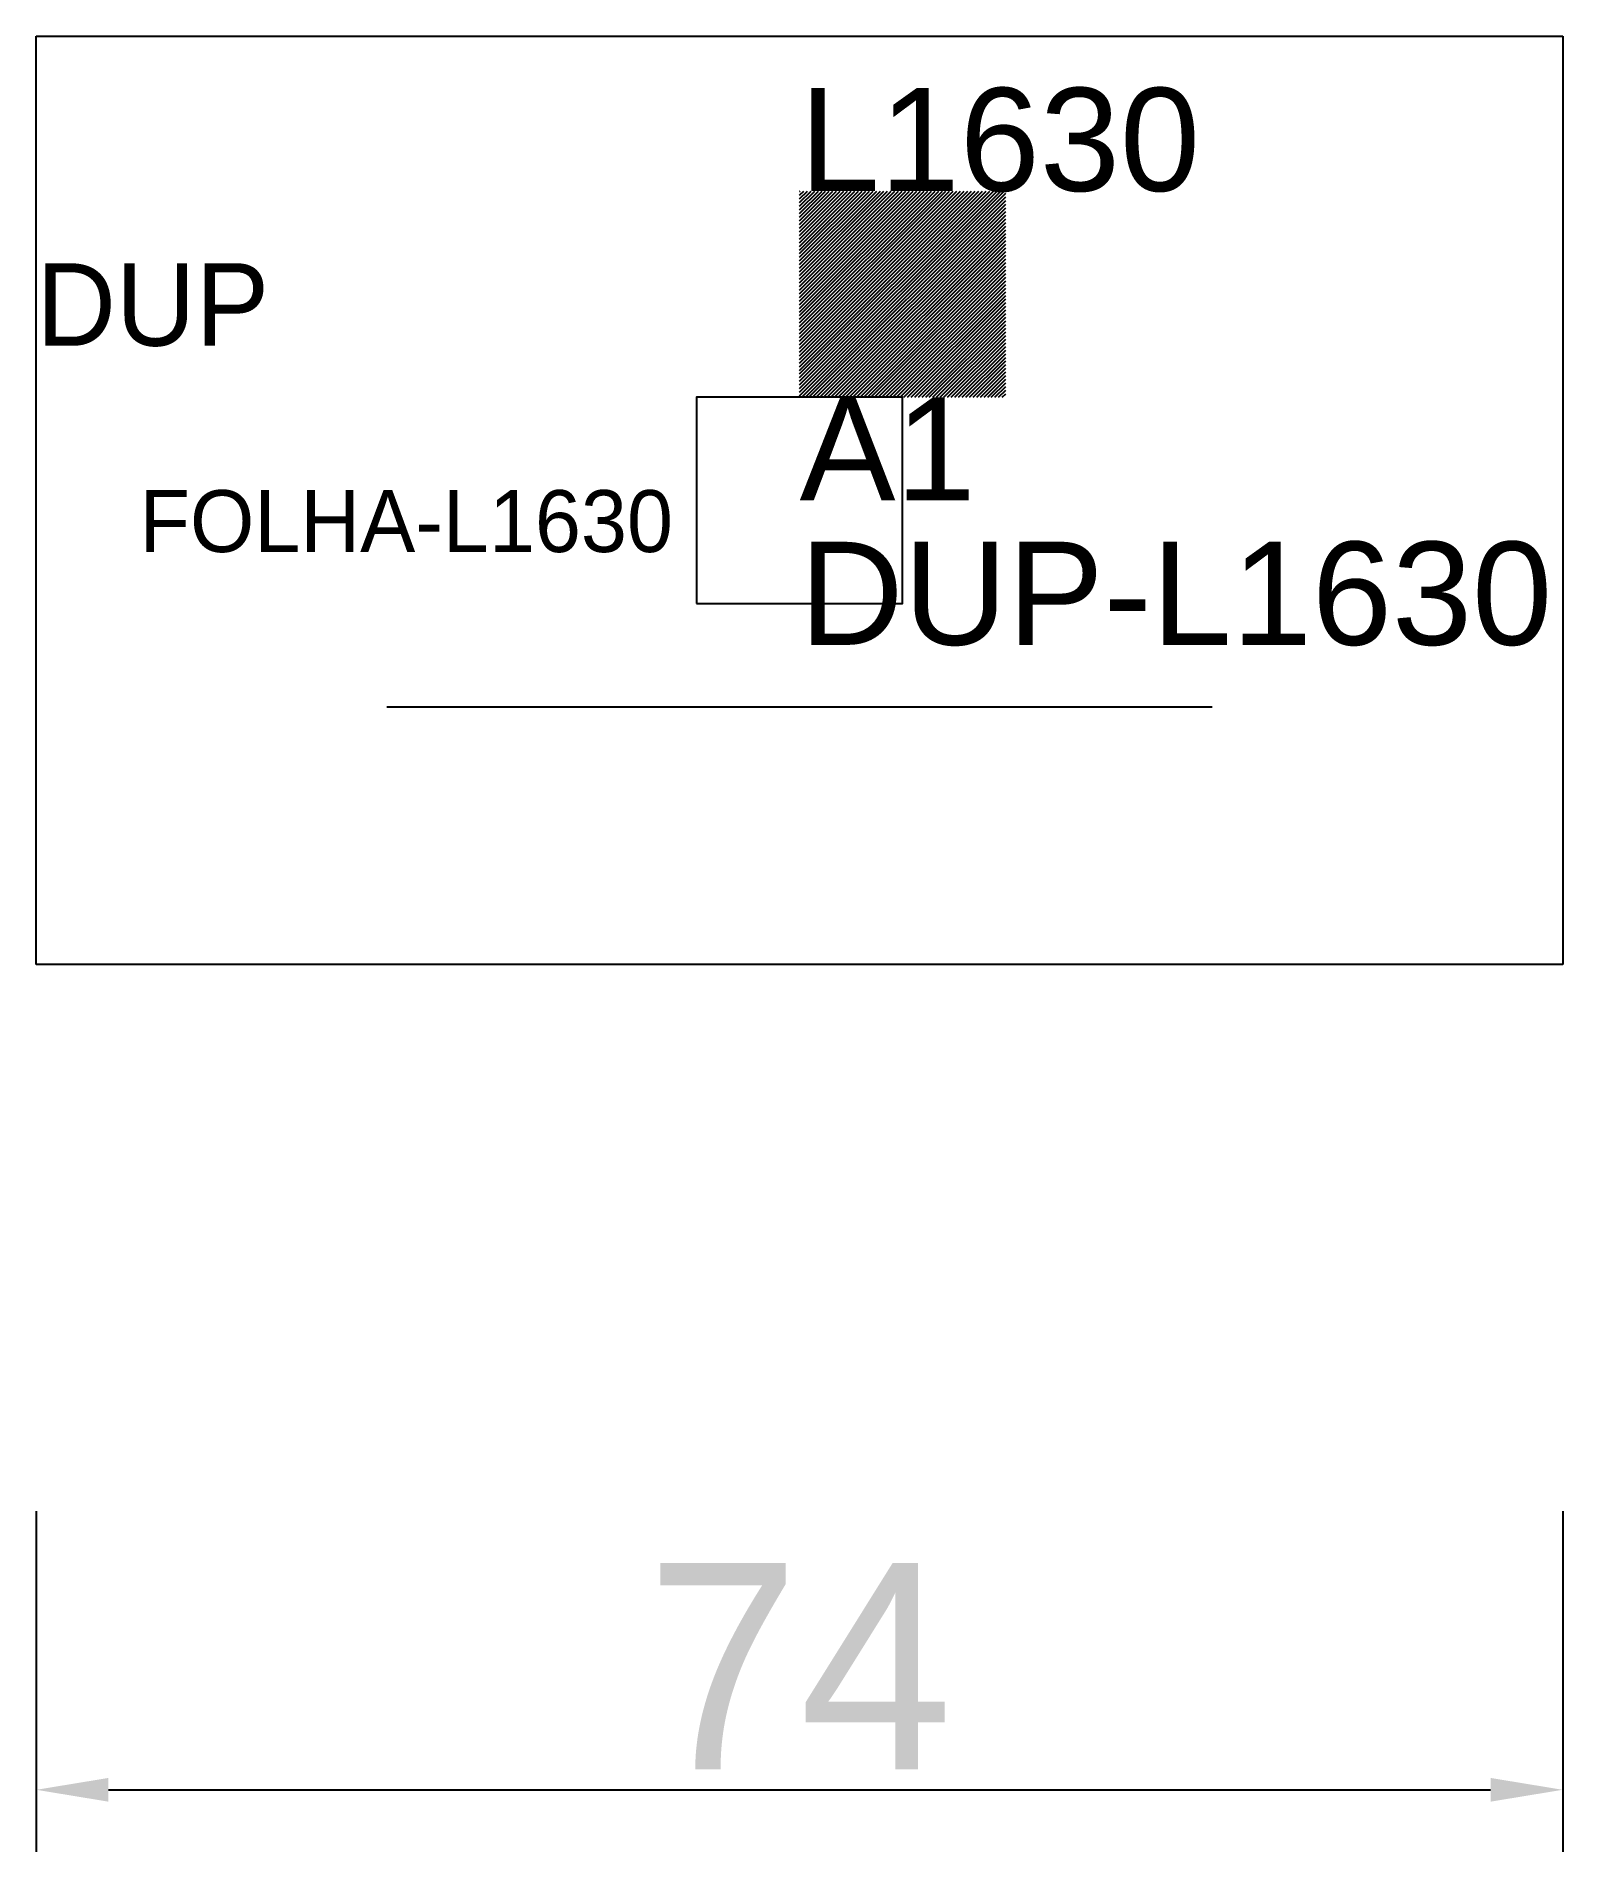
# Model space of a CAD drawing. Header units: metres. Extents: x 222.2 to 296.2, y 113.5 to 201.5.
import ezdxf

# ---------------------------------------------------------------- set-up
doc = ezdxf.new("R2010")
doc.units = ezdxf.units.M
for name, color, linetype in [('3', 3, 'CONTINUOUS'), ('AUX00', 7, 'CONTINUOUS'), ('COTA', 241, 'CONTINUOUS'), ('FOLHA', 255, 'CONTINUOUS'), ('Hachura', 251, 'CONTINUOUS'), ('NOMENCLATURA', 7, 'CONTINUOUS'), ('Nível', 160, 'CONTINUOUS'), ('Painéis', 200, 'CONTINUOUS'), ('Pilares', 5, 'CONTINUOUS'), ('REAPROVEITAMENTO', 251, 'CONTINUOUS'), ('SARR_2.2x7', 40, 'CONTINUOUS')]:
    doc.layers.add(name, color=color, linetype=linetype)
doc.styles.add('ARIAL', font='Arial.ttf')
doc.styles.add('STR_STANDARD', font='arial.ttf')
doc.dimstyles.new('EZ DXF', dxfattribs={"dimtxt": 10, "dimasz": 3.5, "dimexe": 3, "dimexo": 1.5, "dimgap": 1, "dimtad": 1, "dimdec": 1, "dimdsep": 46, "dimcen": 2.5, "dimazin": 3, "dimtfac": 1, "dimtmove": 0, "dimatfit": 3})

msp = doc.modelspace()

# ---------------------------------------------------------------- hatches: boundary and pattern name
at = {"layer": 'Hachura'}
h = msp.add_hatch(dxfattribs=at)
h.set_pattern_fill('ANSI31', scale=50)
h.paths.add_polyline_path([(222.2, 201.5), (296.2, 201.5), (296.2, 156.5), (222.2, 156.5)])
h = msp.add_hatch(dxfattribs=at)
h.set_pattern_fill('ANSI31', scale=50)
h.paths.add_polyline_path([(222.2, 201.5), (296.2, 201.5), (296.2, 156.5), (222.2, 156.5)])
at = {"layer": 'Reaproveitamento'}
h = msp.add_hatch(dxfattribs=at)
h.set_pattern_fill('SOLID')
h.paths.add_polyline_path([(259.2, 184), (269.2, 184), (269.2, 194), (259.2, 194)])
h = msp.add_hatch(dxfattribs=at)
h.set_pattern_fill('SOLID')
h.paths.add_polyline_path([(259.2, 184), (269.2, 184), (269.2, 194), (259.2, 194)])

# ---------------------------------------------------------------- linework, layer by layer
at = {"layer": 'Painéis', "color": 200}
for p, q in [((222.2, 201.5), (296.2, 201.5)), ((222.2, 156.5), (222.2, 201.5)), ((222.2, 201.5), (296.2, 201.5)), ((222.2, 156.5), (222.2, 201.5)), ((296.2, 201.5), (296.2, 156.5)), ((296.2, 201.5), (296.2, 156.5)), ((296.2, 156.5), (222.2, 156.5)), ((296.2, 156.5), (222.2, 156.5))]:
    msp.add_line(p, q, dxfattribs=at)
at = {"layer": 'Pilares'}
msp.add_lwpolyline([(254.2, 174), (264.2, 174), (264.2, 184), (254.2, 184)], close=True, dxfattribs=at)
msp.add_lwpolyline([(254.2, 174), (264.2, 174), (264.2, 184), (254.2, 184)], close=True, dxfattribs=at)
at = {"layer": 'SARR_2.2x7'}
msp.add_line((239.2, 169), (279.2, 169), dxfattribs=at)
msp.add_line((239.2, 169), (279.2, 169), dxfattribs=at)

# ---------------------------------------------------------------- texts
at = {"layer": '3', "style": 'STR_STANDARD'}
msp.add_text('A1', height=5, dxfattribs=at).set_placement((259.2, 179))
msp.add_text('A1', height=5, dxfattribs=at).set_placement((259.2, 179))
at = {"layer": 'AUX00', "style": 'STR_STANDARD'}
msp.add_text('DUP-L1630', height=5, dxfattribs=at).set_placement((259.2, 172))
msp.add_text('DUP-L1630', height=5, dxfattribs=at).set_placement((259.2, 172))
at = {"layer": 'FOLHA'}
msp.add_text('FOLHA-L1630', height=3, dxfattribs=at).set_placement((227.2, 176.5))
msp.add_text('FOLHA-L1630', height=3, dxfattribs=at).set_placement((227.2, 176.5))
at = {"layer": 'NOMENCLATURA', "insert": (259.2, 199), "char_height": 5, "attachment_point": 1, "style": 'ARIAL'}
msp.add_mtext('L1630', dxfattribs=at)
msp.add_mtext('L1630', dxfattribs=at)
at = {"layer": 'Nível'}
msp.add_text('DUP', height=4, dxfattribs=at).set_placement((222.2, 186.5))
msp.add_text('DUP', height=4, dxfattribs=at).set_placement((222.2, 186.5))

# ---------------------------------------------------------------- dimensions: what is measured, and where the dimension line sits
at = {"layer": 'COTA'}
msp.add_linear_dim(base=(222.2, 116.5), p1=(222.2, 131.5), p2=(296.2, 131.5), dimstyle='EZ DXF', dxfattribs=at).render()
msp.add_linear_dim(base=(222.2, 116.5), p1=(222.2, 131.5), p2=(296.2, 131.5), dimstyle='EZ DXF', dxfattribs=at).render()

doc.saveas('drawing.dxf')
